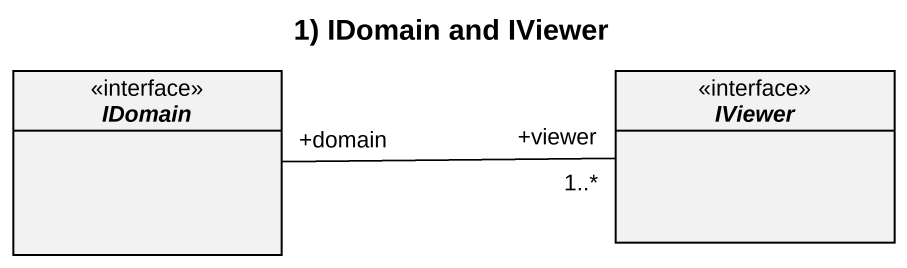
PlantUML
@startuml
title 1) IDomain and IViewer
hide circle
hide empty members
interface IDomain <<interface>>
interface IViewer <<interface>>
IDomain "+domain" -right- "+viewer\n1..*" IViewer
@enduml
